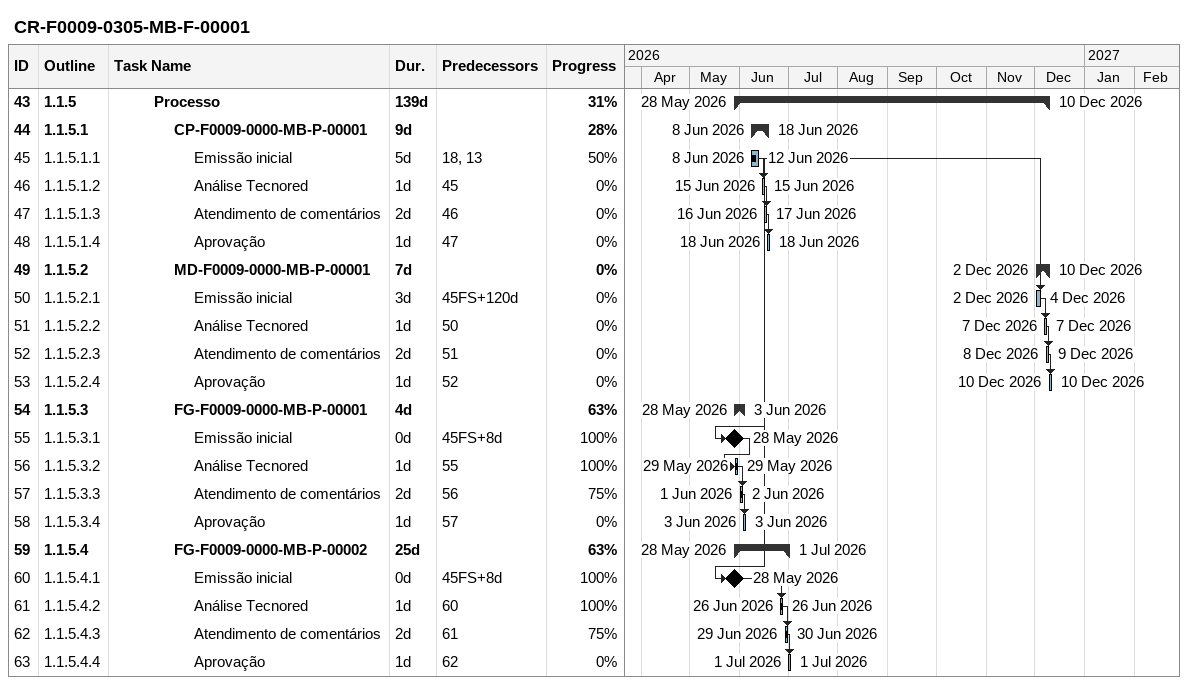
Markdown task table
CR-F0009-0305-MB-F-00001

| ID | WBS | Task | Duration | Start | Finish | Predecessors | % complete |
|---|---|---|---|---|---|---|---|
| 43 | 1.1.5 | **Processo** | 139d | 2026-05-28 | 2026-12-10 |  | 31 |
| 44 | 1.1.5.1 | **CP-F0009-0000-MB-P-00001** | 9d | 2026-06-08 | 2026-06-18 |  | 28 |
| 45 | 1.1.5.1.1 | Emissão inicial | 5d | 2026-06-08 | 2026-06-12 | 18, 13 | 50 |
| 46 | 1.1.5.1.2 | Análise Tecnored | 1d | 2026-06-15 | 2026-06-15 | 45 | 0 |
| 47 | 1.1.5.1.3 | Atendimento de comentários | 2d | 2026-06-16 | 2026-06-17 | 46 | 0 |
| 48 | 1.1.5.1.4 | Aprovação | 1d | 2026-06-18 | 2026-06-18 | 47 | 0 |
| 49 | 1.1.5.2 | **MD-F0009-0000-MB-P-00001** | 7d | 2026-12-02 | 2026-12-10 |  | 0 |
| 50 | 1.1.5.2.1 | Emissão inicial | 3d | 2026-12-02 | 2026-12-04 | 45FS+120d | 0 |
| 51 | 1.1.5.2.2 | Análise Tecnored | 1d | 2026-12-07 | 2026-12-07 | 50 | 0 |
| 52 | 1.1.5.2.3 | Atendimento de comentários | 2d | 2026-12-08 | 2026-12-09 | 51 | 0 |
| 53 | 1.1.5.2.4 | Aprovação | 1d | 2026-12-10 | 2026-12-10 | 52 | 0 |
| 54 | 1.1.5.3 | **FG-F0009-0000-MB-P-00001** | 4d | 2026-05-28 | 2026-06-03 |  | 63 |
| 55 | 1.1.5.3.1 | Emissão inicial | 0d | 2026-05-28 | 2026-05-28 | 45FS+8d | 100 |
| 56 | 1.1.5.3.2 | Análise Tecnored | 1d | 2026-05-29 | 2026-05-29 | 55 | 100 |
| 57 | 1.1.5.3.3 | Atendimento de comentários | 2d | 2026-06-01 | 2026-06-02 | 56 | 75 |
| 58 | 1.1.5.3.4 | Aprovação | 1d | 2026-06-03 | 2026-06-03 | 57 | 0 |
| 59 | 1.1.5.4 | **FG-F0009-0000-MB-P-00002** | 25d | 2026-05-28 | 2026-07-01 |  | 63 |
| 60 | 1.1.5.4.1 | Emissão inicial | 0d | 2026-05-28 | 2026-05-28 | 45FS+8d | 100 |
| 61 | 1.1.5.4.2 | Análise Tecnored | 1d | 2026-06-26 | 2026-06-26 | 60 | 100 |
| 62 | 1.1.5.4.3 | Atendimento de comentários | 2d | 2026-06-29 | 2026-06-30 | 61 | 75 |
| 63 | 1.1.5.4.4 | Aprovação | 1d | 2026-07-01 | 2026-07-01 | 62 | 0 |
